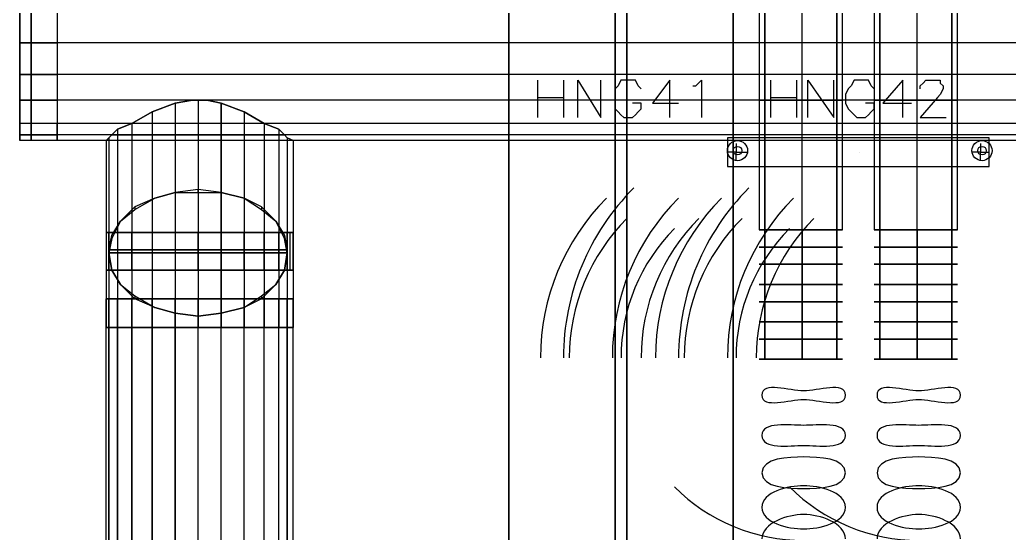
# Model space of a CAD drawing. Header units: metres. Extents: x 114 to 218, y 8 to 180.
# Drawn here: x 138.58 to 143.87, y 130.82 to 133.57 of the extents above; entities that cross this region are included whole.
import ezdxf

# ---------------------------------------------------------------- set-up
doc = ezdxf.new("R2010")
doc.units = ezdxf.units.M
doc.header["$MEASUREMENT"] = 0
for name, color, linetype in [('E-CNDT-PWR', 7, 'Continuous'), ('E-Hanger', 7, 'Continuous'), ('E-TFP-HANGER', 7, 'Continuous'), ('M-SA2S-Damp', 7, 'Continuous'), ('M-SA2S-Round', 7, 'Continuous'), ('S-3D-BEAM', 7, 'Continuous')]:
    doc.layers.add(name, color=color, linetype=linetype)

msp = doc.modelspace()

# ---------------------------------------------------------------- linework, layer by layer
at = {"layer": 'E-CNDT-PWR', "color": 113, "true_color": 0x6edda5}
for points in [[(142.5322, 137.1998), (142.5322, 132.4469)], [(142.9782, 132.4469), (142.9475, 132.4469), (142.8706, 132.4469), (142.7629, 132.4469), (142.6398, 132.4469), (142.5629, 132.4469), (142.5322, 132.4469), (142.5629, 132.4469), (142.6398, 132.4469), (142.7629, 132.4469), (142.8706, 132.4469), (142.9475, 132.4469), (142.9782, 132.4469), (142.9782, 137.1998)], [(142.5629, 132.4469), (142.5629, 137.1998), (142.5629, 132.4469)], [(142.7629, 132.4469), (142.7629, 137.1998)], [(142.7629, 132.4469), (142.7629, 137.1998)], [(142.9475, 132.4469), (142.9475, 137.1998), (142.9475, 132.4469)], [(143.1474, 137.1998), (143.1474, 132.4469)], [(143.5935, 132.4469), (143.5627, 132.4469), (143.4858, 132.4469), (143.3782, 132.4469), (143.2551, 132.4469), (143.1782, 132.4469), (143.1474, 132.4469), (143.1782, 132.4469), (143.2551, 132.4469), (143.3782, 132.4469), (143.4858, 132.4469), (143.5627, 132.4469), (143.5935, 132.4469), (143.5935, 137.1998)], [(143.1782, 132.4469), (143.1782, 137.1998), (143.1782, 132.4469)], [(143.3782, 132.4469), (143.3782, 137.1998)], [(143.3782, 132.4469), (143.3782, 137.1998)], [(143.5627, 132.4469), (143.5627, 137.1998), (143.5627, 132.4469)], [(142.9782, 133.1391), (142.9475, 133.1391), (142.8706, 133.1391), (142.7629, 133.1391), (142.6398, 133.1391), (142.5629, 133.1391), (142.5322, 133.1391), (142.5629, 133.1391), (142.6398, 133.1391), (142.7629, 133.1391), (142.8706, 133.1391), (142.9475, 133.1391), (142.9782, 133.1391)], [(143.5935, 133.1391), (143.5627, 133.1391), (143.4858, 133.1391), (143.3782, 133.1391), (143.2551, 133.1391), (143.1782, 133.1391), (143.1474, 133.1391), (143.1782, 133.1391), (143.2551, 133.1391), (143.3782, 133.1391), (143.4858, 133.1391), (143.5627, 133.1391), (143.5935, 133.1391)], [(142.9782, 132.4469), (142.9475, 132.4469), (142.8706, 132.4469), (142.7629, 132.4469), (142.6398, 132.4469), (142.5629, 132.4469), (142.5322, 132.4469), (142.5629, 132.4469), (142.6398, 132.4469), (142.7629, 132.4469), (142.8706, 132.4469), (142.9475, 132.4469), (142.9782, 132.4469)], [(142.7629, 132.4469), (142.8706, 132.4469), (142.9475, 132.4469), (142.9782, 132.4469), (142.9475, 132.4469), (142.8706, 132.4469), (142.7629, 132.4469), (142.6398, 132.4469), (142.5629, 132.4469), (142.5322, 132.4469), (142.5629, 132.4469), (142.6398, 132.4469), (142.7629, 132.4469)], [(142.7629, 132.4469), (142.6398, 132.4469), (142.5629, 132.4469), (142.5322, 132.4469), (142.5629, 132.4469), (142.6398, 132.4469), (142.7629, 132.4469), (142.8706, 132.4469), (142.9475, 132.4469), (142.9782, 132.4469), (142.9475, 132.4469), (142.8706, 132.4469), (142.7629, 132.4469), (142.7629, 131.7547), (142.7629, 132.4469)], [(142.5629, 131.7547), (142.5629, 132.4469), (142.5629, 131.7547)], [(142.7629, 132.4469), (142.7629, 132.4469)], [(142.7629, 132.4469), (142.7629, 132.4469)], [(142.7629, 131.7547), (142.7629, 132.4469)], [(142.7629, 131.7547), (142.7629, 132.4469)], [(142.7629, 132.4469), (142.7629, 132.4469)], [(142.9475, 131.7547), (142.9475, 132.4469), (142.9475, 131.7547)], [(143.5935, 132.4469), (143.5627, 132.4469), (143.4858, 132.4469), (143.3782, 132.4469), (143.2551, 132.4469), (143.1782, 132.4469), (143.1474, 132.4469), (143.1782, 132.4469), (143.2551, 132.4469), (143.3782, 132.4469), (143.4858, 132.4469), (143.5627, 132.4469), (143.5935, 132.4469)], [(143.3782, 132.4469), (143.4858, 132.4469), (143.5627, 132.4469), (143.5935, 132.4469), (143.5627, 132.4469), (143.4858, 132.4469), (143.3782, 132.4469), (143.2551, 132.4469), (143.1782, 132.4469), (143.1474, 132.4469), (143.1782, 132.4469), (143.2551, 132.4469), (143.3782, 132.4469)], [(143.3782, 132.4469), (143.2551, 132.4469), (143.1782, 132.4469), (143.1474, 132.4469), (143.1782, 132.4469), (143.2551, 132.4469), (143.3782, 132.4469), (143.4858, 132.4469), (143.5627, 132.4469), (143.5935, 132.4469), (143.5627, 132.4469), (143.4858, 132.4469), (143.3782, 132.4469), (143.3782, 131.7547), (143.3782, 132.4469)], [(143.1782, 131.7547), (143.1782, 132.4469), (143.1782, 131.7547)], [(143.3782, 132.4469), (143.3782, 132.4469)], [(143.3782, 132.4469), (143.3782, 132.4469)], [(143.3782, 131.7547), (143.3782, 132.4469)], [(143.3782, 131.7547), (143.3782, 132.4469)], [(143.3782, 132.4469), (143.3782, 132.4469)], [(143.5627, 131.7547), (143.5627, 132.4469), (143.5627, 131.7547)], [(142.7629, 132.3546), (142.8706, 132.3546), (142.9475, 132.3546), (142.9782, 132.3546), (142.9475, 132.3546), (142.8706, 132.3546), (142.7629, 132.3546), (142.6398, 132.3546), (142.5629, 132.3546), (142.5322, 132.3546), (142.5629, 132.3546), (142.6398, 132.3546), (142.7629, 132.3546)], [(143.3782, 132.3546), (143.4858, 132.3546), (143.5627, 132.3546), (143.5935, 132.3546), (143.5627, 132.3546), (143.4858, 132.3546), (143.3782, 132.3546), (143.2551, 132.3546), (143.1782, 132.3546), (143.1474, 132.3546), (143.1782, 132.3546), (143.2551, 132.3546), (143.3782, 132.3546)], [(142.7629, 132.2623), (142.8706, 132.2623), (142.9475, 132.2623), (142.9782, 132.2623), (142.9475, 132.2623), (142.8706, 132.2623), (142.7629, 132.2623), (142.6398, 132.2623), (142.5629, 132.2623), (142.5322, 132.2623), (142.5629, 132.2623), (142.6398, 132.2623), (142.7629, 132.2623)], [(143.3782, 132.2623), (143.4858, 132.2623), (143.5627, 132.2623), (143.5935, 132.2623), (143.5627, 132.2623), (143.4858, 132.2623), (143.3782, 132.2623), (143.2551, 132.2623), (143.1782, 132.2623), (143.1474, 132.2623), (143.1782, 132.2623), (143.2551, 132.2623), (143.3782, 132.2623)], [(142.7629, 132.1546), (142.8706, 132.1546), (142.9475, 132.1546), (142.9782, 132.1546), (142.9475, 132.1546), (142.8706, 132.1546), (142.7629, 132.1546), (142.6398, 132.1546), (142.5629, 132.1546), (142.5322, 132.1546), (142.5629, 132.1546), (142.6398, 132.1546), (142.7629, 132.1546)], [(143.3782, 132.1546), (143.4858, 132.1546), (143.5627, 132.1546), (143.5935, 132.1546), (143.5627, 132.1546), (143.4858, 132.1546), (143.3782, 132.1546), (143.2551, 132.1546), (143.1782, 132.1546), (143.1474, 132.1546), (143.1782, 132.1546), (143.2551, 132.1546), (143.3782, 132.1546)], [(142.7629, 132.0623), (142.8706, 132.0623), (142.9475, 132.0623), (142.9782, 132.0623), (142.9475, 132.0623), (142.8706, 132.0623), (142.7629, 132.0623), (142.6398, 132.0623), (142.5629, 132.0623), (142.5322, 132.0623), (142.5629, 132.0623), (142.6398, 132.0623), (142.7629, 132.0623)], [(143.3782, 132.0623), (143.4858, 132.0623), (143.5627, 132.0623), (143.5935, 132.0623), (143.5627, 132.0623), (143.4858, 132.0623), (143.3782, 132.0623), (143.2551, 132.0623), (143.1782, 132.0623), (143.1474, 132.0623), (143.1782, 132.0623), (143.2551, 132.0623), (143.3782, 132.0623)], [(142.7629, 131.9547), (142.8706, 131.9547), (142.9475, 131.9547), (142.9782, 131.9547), (142.9475, 131.9547), (142.8706, 131.9547), (142.7629, 131.9547), (142.6398, 131.9547), (142.5629, 131.9547), (142.5322, 131.9547), (142.5629, 131.9547), (142.6398, 131.9547), (142.7629, 131.9547)], [(143.3782, 131.9547), (143.4858, 131.9547), (143.5627, 131.9547), (143.5935, 131.9547), (143.5627, 131.9547), (143.4858, 131.9547), (143.3782, 131.9547), (143.2551, 131.9547), (143.1782, 131.9547), (143.1474, 131.9547), (143.1782, 131.9547), (143.2551, 131.9547), (143.3782, 131.9547)], [(142.7629, 131.8624), (142.8706, 131.8624), (142.9475, 131.8624), (142.9782, 131.8624), (142.9475, 131.8624), (142.8706, 131.8624), (142.7629, 131.8624), (142.6398, 131.8624), (142.5629, 131.8624), (142.5322, 131.8624), (142.5629, 131.8624), (142.6398, 131.8624), (142.7629, 131.8624)], [(143.3782, 131.8624), (143.4858, 131.8624), (143.5627, 131.8624), (143.5935, 131.8624), (143.5627, 131.8624), (143.4858, 131.8624), (143.3782, 131.8624), (143.2551, 131.8624), (143.1782, 131.8624), (143.1474, 131.8624), (143.1782, 131.8624), (143.2551, 131.8624), (143.3782, 131.8624)], [(142.7629, 131.7547), (142.8706, 131.7547), (142.9475, 131.7547), (142.9782, 131.7547), (142.9475, 131.7547), (142.8706, 131.7547), (142.7629, 131.7547), (142.6398, 131.7547), (142.5629, 131.7547), (142.5322, 131.7547), (142.5629, 131.7547), (142.6398, 131.7547), (142.7629, 131.7547)], [(142.5322, 131.7547), (142.5322, 131.7547)], [(142.7629, 131.7547), (142.8706, 131.7547), (142.9475, 131.7547), (142.9782, 131.7547), (142.9475, 131.7547), (142.8706, 131.7547), (142.7629, 131.7547), (142.6398, 131.7547), (142.5629, 131.7547), (142.5322, 131.7547), (142.5629, 131.7547), (142.6398, 131.7547), (142.7629, 131.7547)], [(142.5322, 131.7547), (142.5322, 131.7547)], [(143.3782, 131.7547), (143.4858, 131.7547), (143.5627, 131.7547), (143.5935, 131.7547), (143.5627, 131.7547), (143.4858, 131.7547), (143.3782, 131.7547), (143.2551, 131.7547), (143.1782, 131.7547), (143.1474, 131.7547), (143.1782, 131.7547), (143.2551, 131.7547), (143.3782, 131.7547)], [(143.1474, 131.7547), (143.1474, 131.7547)], [(143.3782, 131.7547), (143.4858, 131.7547), (143.5627, 131.7547), (143.5935, 131.7547), (143.5627, 131.7547), (143.4858, 131.7547), (143.3782, 131.7547), (143.2551, 131.7547), (143.1782, 131.7547), (143.1474, 131.7547), (143.1782, 131.7547), (143.2551, 131.7547), (143.3782, 131.7547)], [(143.1474, 131.7547), (143.1474, 131.7547)]]:
    msp.add_lwpolyline(points, dxfattribs=at)
for centre, radius, start, end in [((142.7705, 131.7624), 1.2843, 134.9982, 180), ((142.7705, 131.7624), 1.2843, 134.9982, 180), ((143.3858, 131.7624), 1.2844, 135, 180), ((143.3858, 131.7624), 1.2844, 135, 180), ((142.5706, 131.7624), 1.2074, 134.9981, 180), ((142.9551, 131.7624), 1.2074, 134.9981, 180), ((143.1858, 131.7624), 1.2074, 134.9961, 180), ((143.5704, 131.7624), 1.2074, 134.9981, 180), ((142.5706, 131.7624), 1.0536, 134.9978, 180), ((142.9551, 131.7624), 1.0536, 134.9978, 180), ((143.1858, 131.7624), 1.0536, 134.9956, 180), ((143.5704, 131.7624), 1.0536, 134.9978, 180), ((142.7707, 131.7624), 0.9768, 135.0024, 180), ((143.3859, 131.7624), 0.9768, 135.0024, 180), ((142.7706, 131.7624), 0.9767, 225, 270), ((143.3858, 131.7624), 0.9768, 225.0024, 270)]:
    msp.add_arc(centre, radius, start, end, dxfattribs=at)
for points, start_tangent, end_tangent in [([(142.7706, 131.5855), (142.5475, 131.5624)], (-1, 0), (0, -1)), ([(142.9936, 131.5624), (142.7706, 131.5855)], (0, 1), (-1, 0)), ([(143.3858, 131.5855), (143.1628, 131.5624)], (-1, 0), (0, -1)), ([(143.6089, 131.5624), (143.3858, 131.5855)], (0, 1), (-1, 0)), ([(142.5475, 131.5624), (142.7706, 131.5394)], (0, -1), (1, 0)), ([(142.7706, 131.5394), (142.9936, 131.5624)], (1, 0), (0, 1)), ([(143.1628, 131.5624), (143.3858, 131.5394)], (0, -1), (1, 0)), ([(143.3858, 131.5394), (143.6089, 131.5624)], (1, 0), (0, 1)), ([(142.7706, 131.4009), (142.5475, 131.3471)], (-1, 0), (0, -1)), ([(142.9936, 131.3471), (142.7706, 131.4009)], (0, 1), (-1, 0)), ([(143.3858, 131.4009), (143.1628, 131.3471)], (-1, 0), (0, -1)), ([(143.6089, 131.3471), (143.3858, 131.4009)], (0, 1), (-1, 0)), ([(142.5475, 131.3471), (142.7706, 131.2932)], (0, -1), (1, 0)), ([(142.7706, 131.2932), (142.9936, 131.3471)], (1, 0), (0, 1)), ([(143.1628, 131.3471), (143.3858, 131.2932)], (0, -1), (1, 0)), ([(143.3858, 131.2932), (143.6089, 131.3471)], (1, 0), (0, 1)), ([(142.7706, 131.2317), (142.5475, 131.1471)], (-1, 0), (0, -1)), ([(142.9936, 131.1471), (142.7706, 131.2317)], (0, 1), (-1, 0)), ([(143.3858, 131.2317), (143.1628, 131.1471)], (-1, 0), (0, -1)), ([(143.6089, 131.1471), (143.3858, 131.2317)], (0, 1), (-1, 0)), ([(142.5475, 131.1471), (142.7706, 131.0625)], (0, -1), (1, 0)), ([(142.7706, 131.0625), (142.9936, 131.1471)], (1, 0), (0, 1)), ([(143.1628, 131.1471), (143.3858, 131.0625)], (0, -1), (1, 0)), ([(143.3858, 131.0625), (143.6089, 131.1471)], (1, 0), (0, 1)), ([(142.7706, 131.0779), (142.5475, 130.9625)], (-1, 0), (0, -1)), ([(142.9936, 130.9625), (142.7706, 131.0779)], (0, 1), (-1, 0)), ([(143.3858, 131.0779), (143.1628, 130.9625)], (-1, 0), (0, -1)), ([(143.6089, 130.9625), (143.3858, 131.0779)], (0, 1), (-1, 0)), ([(142.5475, 130.9625), (142.7706, 130.8472)], (0, -1), (1, 0)), ([(142.7706, 130.8472), (142.9936, 130.9625)], (1, 0), (0, 1)), ([(143.1628, 130.9625), (143.3858, 130.8472)], (0, -1), (1, 0)), ([(143.3858, 130.8472), (143.6089, 130.9625)], (1, 0), (0, 1)), ([(142.7706, 130.9241), (142.5475, 130.7934)], (-1, 0), (0, -1)), ([(142.9936, 130.7934), (142.7706, 130.9241)], (0, 1), (-1, 0)), ([(143.3858, 130.9241), (143.1628, 130.7934)], (-1, 0), (0, -1)), ([(143.6089, 130.7934), (143.3858, 130.9241)], (0, 1), (-1, 0))]:
    msp.add_spline(points, degree=3, dxfattribs=dict(at, start_tangent=start_tangent, end_tangent=end_tangent))
at = {"layer": 'E-Hanger', "color": 3, "true_color": 0x00ff00}
for points in [[(142.363, 132.7853), (143.7627, 132.7853), (143.7627, 132.9391), (142.363, 132.9391), (142.363, 132.7853), (143.7627, 132.7853), (143.7627, 132.9391), (142.363, 132.9391), (142.363, 132.9391), (142.363, 132.7853), (142.363, 132.7853)], [(142.363, 132.9391), (142.363, 132.9391)], [(143.7627, 132.9391), (143.7627, 132.9391)], [(143.7627, 132.9391), (143.7627, 132.9391)], [(142.3937, 132.8622), (142.3937, 132.8622)], [(142.4091, 132.8929), (142.4091, 132.8929)], [(142.4399, 132.8622), (142.4399, 132.8622)], [(143.0705, 132.8622), (143.0705, 132.8622)], [(143.6858, 132.8622), (143.6858, 132.8622)], [(143.7166, 132.8929), (143.7166, 132.8929)], [(143.7473, 132.8622), (143.7473, 132.8622)], [(142.4091, 132.8314), (142.4091, 132.8314)], [(143.7166, 132.8314), (143.7166, 132.8314)], [(142.363, 132.7853), (142.363, 132.7853)], [(142.363, 132.7853), (142.363, 132.7853)], [(143.7627, 132.7853), (143.7627, 132.7853)], [(143.7627, 132.7853), (143.7627, 132.7853)]]:
    msp.add_lwpolyline(points, dxfattribs=at)
for centre in [(142.4168, 132.8699), (142.4168, 132.8699), (142.4168, 132.8699), (142.4168, 132.8699), (143.7242, 132.8699), (143.7242, 132.8699), (143.7242, 132.8699), (143.7242, 132.8699)]:
    msp.add_circle(centre, 0.0231, dxfattribs=at)
at = {"layer": 'E-TFP-HANGER', "color": 3, "true_color": 0x00ff00}
for points in [[(141.3478, 133.2467), (141.3478, 133.0468)], [(141.4862, 133.2467), (141.4862, 133.0468)], [(141.5631, 133.0468), (141.5631, 133.2467), (141.6862, 133.0468), (141.6862, 133.2467)], [(141.9015, 133.2006), (141.8861, 133.216), (141.8707, 133.2467), (141.8554, 133.2467), (141.8092, 133.2467), (141.7938, 133.2467), (141.7785, 133.216), (141.7631, 133.2006), (141.7631, 133.1698), (141.7631, 133.1237), (141.7631, 133.0929), (141.7785, 133.0775), (141.7938, 133.0621), (141.8092, 133.0468), (141.8554, 133.0468), (141.8707, 133.0621), (141.8861, 133.0775), (141.9015, 133.0929), (141.9015, 133.1237), (141.8554, 133.1237)], [(142.0553, 133.0468), (142.0553, 133.2467), (141.963, 133.1237), (142.1015, 133.1237)], [(142.1784, 133.216), (142.1938, 133.216), (142.2245, 133.2467), (142.2245, 133.0468)], [(142.5937, 133.2467), (142.5937, 133.0468)], [(142.7321, 133.2467), (142.7321, 133.0468)], [(142.7936, 133.0468), (142.7936, 133.2467), (142.9321, 133.0468), (142.9321, 133.2467)], [(143.1474, 133.2006), (143.132, 133.216), (143.1167, 133.2467), (143.1013, 133.2467), (143.0551, 133.2467), (143.0398, 133.2467), (143.0244, 133.216), (143.009, 133.2006), (142.9936, 133.1698), (142.9936, 133.1237), (143.009, 133.0929), (143.0244, 133.0775), (143.0398, 133.0621), (143.0551, 133.0468), (143.1013, 133.0468), (143.1167, 133.0621), (143.132, 133.0775), (143.1474, 133.0929), (143.1474, 133.1237), (143.1013, 133.1237)], [(143.3013, 133.0468), (143.3013, 133.2467), (143.1936, 133.1237), (143.3474, 133.1237)], [(143.3935, 133.2006), (143.3935, 133.216), (143.4089, 133.2313), (143.4243, 133.2467), (143.4397, 133.2467), (143.4704, 133.2467), (143.5012, 133.2467), (143.5012, 133.2313), (143.5166, 133.216), (143.5166, 133.2006), (143.5012, 133.1698), (143.4858, 133.1544), (143.3935, 133.0468), (143.532, 133.0468)], [(141.3478, 133.1544), (141.4862, 133.1544)], [(142.5937, 133.1544), (142.7321, 133.1544)], [(142.4091, 132.9083), (142.4091, 132.8622), (142.4706, 132.8622)], [(143.7166, 132.9083), (143.7166, 132.8622), (143.7627, 132.8622)], [(142.4091, 132.816), (142.4091, 132.8622), (142.363, 132.8622)], [(142.4091, 132.8622), (142.4091, 132.8622)], [(142.4091, 132.8622), (142.4091, 132.8622)], [(142.4706, 132.8622), (142.4706, 132.8622)], [(143.7166, 132.816), (143.7166, 132.8622), (143.6704, 132.8622)], [(143.7166, 132.8622), (143.7166, 132.8622)], [(143.7166, 132.8622), (143.7166, 132.8622)], [(143.7627, 132.8622), (143.7627, 132.8622)]]:
    msp.add_lwpolyline(points, dxfattribs=at)
for centre in [(142.4168, 132.8699), (143.7242, 132.8699)]:
    msp.add_circle(centre, 0.0538, dxfattribs=at)
at = {"layer": 'M-SA2S-Damp', "color": 1, "true_color": 0xff0000}
for points in [[(139.6558, 132.6469), (139.7788, 132.6161), (139.8711, 132.5546), (139.948, 132.493), (139.8711, 132.5699), (139.7788, 132.6161), (139.6558, 132.6469), (139.5327, 132.6622), (139.4097, 132.6469), (139.302, 132.6161), (139.1943, 132.5699), (139.1174, 132.493), (139.1943, 132.5546), (139.302, 132.6161), (139.4097, 132.6469), (139.5327, 132.6469), (139.6558, 132.6469)], [(139.4097, 132.6469), (139.4097, 132.6469)], [(139.4097, 132.6469), (139.4097, 132.6469)], [(139.5327, 132.6469), (139.5327, 132.6622)], [(139.5327, 132.6622), (139.5327, 132.6622)], [(139.5327, 132.6469), (139.5327, 132.6469)], [(139.6558, 132.6469), (139.6558, 132.6469)], [(139.6558, 132.6469), (139.6558, 132.6469)], [(139.302, 132.6161), (139.302, 132.6161)], [(139.302, 132.6161), (139.302, 132.6161)], [(139.7788, 132.6161), (139.7788, 132.6161)], [(139.7788, 132.6161), (139.7788, 132.6161)], [(139.1943, 132.5699), (139.1943, 132.5546)], [(139.1943, 132.5699), (139.1943, 132.5699)], [(139.1943, 132.5546), (139.1943, 132.5546)], [(139.8711, 132.5699), (139.8711, 132.5546)], [(139.8711, 132.5699), (139.8711, 132.5699)], [(139.8711, 132.5546), (139.8711, 132.5546)], [(139.0713, 132.4161), (139.1174, 132.493), (139.0713, 132.4007)], [(139.1174, 132.493), (139.1174, 132.493)], [(139.9942, 132.4007), (139.948, 132.493), (139.9942, 132.4161)], [(139.948, 132.493), (139.948, 132.493)], [(139.0559, 132.2315), (139.0559, 132.4315), (139.0405, 132.4315), (139.0405, 132.2315), (139.0559, 132.2315)], [(139.0405, 132.4315), (139.0559, 132.4315), (139.0559, 132.2315), (139.0405, 132.2315)], [(139.0405, 132.4315), (139.0405, 132.2315), (139.0559, 132.2315), (139.0559, 132.4315), (139.0405, 132.4315)], [(139.0405, 132.4315), (139.0559, 132.4315), (139.0559, 132.2315), (139.0405, 132.2315)], [(139.0405, 132.4315), (139.0405, 132.4315)], [(139.0405, 132.4315), (139.0405, 132.4315)], [(139.102, 132.4315), (139.0559, 132.4315)], [(139.0559, 132.4315), (139.102, 132.4315), (139.102, 132.2315), (139.0559, 132.2315)], [(139.1789, 132.4315), (139.102, 132.4315), (139.0559, 132.4315), (139.102, 132.4315), (139.102, 132.2315), (139.0559, 132.2315), (139.102, 132.2315), (139.1789, 132.2315)], [(139.0559, 132.4315), (139.0559, 132.4315)], [(139.0559, 132.4315), (139.0559, 132.4315)], [(139.0559, 132.4315), (139.0559, 132.4315)], [(139.0559, 132.4315), (139.0559, 132.4315)], [(139.1789, 132.4315), (139.102, 132.4315), (139.102, 132.2315), (139.1789, 132.2315)], [(139.102, 132.4315), (139.1789, 132.4315)], [(139.1789, 132.4315), (139.102, 132.4315), (139.102, 132.2315), (139.1789, 132.2315)], [(139.102, 132.4315), (139.102, 132.4315)], [(139.102, 132.4315), (139.102, 132.4315)], [(139.102, 132.4315), (139.102, 132.4315)], [(139.102, 132.4315), (139.102, 132.4315)], [(139.2866, 132.4315), (139.1789, 132.4315), (139.1789, 132.2315), (139.2866, 132.2315)], [(139.1789, 132.2315), (139.1789, 132.4315), (139.2866, 132.4315), (139.2866, 132.2315), (139.1789, 132.2315)], [(139.2866, 132.4315), (139.1789, 132.4315), (139.1789, 132.2315), (139.2866, 132.2315)], [(139.2866, 132.4315), (139.2866, 132.2315), (139.1789, 132.2315), (139.1789, 132.4315), (139.2866, 132.4315)], [(139.1789, 132.4315), (139.1789, 132.4315)], [(139.1789, 132.4315), (139.1789, 132.4315)], [(139.1789, 132.4315), (139.1789, 132.4315)], [(139.1789, 132.4315), (139.1789, 132.4315)], [(139.4097, 132.4315), (139.2866, 132.4315), (139.2866, 132.2315), (139.4097, 132.2315)], [(139.2866, 132.4315), (139.4097, 132.4315), (139.4097, 132.2315), (139.2866, 132.2315)], [(139.4097, 132.4315), (139.2866, 132.4315), (139.2866, 132.2315), (139.4097, 132.2315)], [(139.2866, 132.4315), (139.4097, 132.4315), (139.4097, 132.2315), (139.2866, 132.2315)], [(139.2866, 132.4315), (139.2866, 132.4315)], [(139.2866, 132.4315), (139.2866, 132.4315)], [(139.2866, 132.4315), (139.2866, 132.4315)], [(139.2866, 132.4315), (139.2866, 132.4315)], [(139.5327, 132.4315), (139.4097, 132.4315), (139.4097, 132.2315)], [(139.4097, 132.4315), (139.5327, 132.4315)], [(139.5327, 132.4315), (139.4097, 132.4315), (139.4097, 132.2315), (139.5327, 132.2315)], [(139.4097, 132.4315), (139.5327, 132.4315), (139.5327, 132.2315), (139.4097, 132.2315)], [(139.4097, 132.4315), (139.4097, 132.4315)], [(139.4097, 132.4315), (139.4097, 132.4315)], [(139.4097, 132.4315), (139.4097, 132.4315)], [(139.4097, 132.4315), (139.4097, 132.4315)], [(139.6558, 132.4315), (139.5327, 132.4315), (139.5327, 132.2315)], [(139.6558, 132.2315), (139.5327, 132.2315), (139.5327, 132.4315), (139.6558, 132.4315)], [(139.6558, 132.4315), (139.5327, 132.4315), (139.5327, 132.2315), (139.6558, 132.2315)], [(139.5327, 132.4315), (139.6558, 132.4315), (139.6558, 132.2315), (139.5327, 132.2315)], [(139.5327, 132.4315), (139.5327, 132.4315)], [(139.5327, 132.4315), (139.5327, 132.4315)], [(139.5327, 132.4315), (139.5327, 132.4315)], [(139.5327, 132.4315), (139.5327, 132.4315)], [(139.7788, 132.2315), (139.7788, 132.4315), (139.6558, 132.4315), (139.6558, 132.2315), (139.7788, 132.2315)], [(139.7788, 132.2315), (139.6558, 132.2315), (139.6558, 132.4315), (139.7788, 132.4315)], [(139.7788, 132.4315), (139.6558, 132.4315), (139.6558, 132.2315), (139.7788, 132.2315)], [(139.6558, 132.4315), (139.7788, 132.4315), (139.7788, 132.2315), (139.6558, 132.2315)], [(139.6558, 132.4315), (139.6558, 132.4315)], [(139.6558, 132.4315), (139.6558, 132.4315)], [(139.6558, 132.4315), (139.6558, 132.4315)], [(139.6558, 132.4315), (139.6558, 132.4315)], [(139.7788, 132.2315), (139.8865, 132.2315), (139.8865, 132.4315), (139.7788, 132.4315)], [(139.7788, 132.2315), (139.7788, 132.4315), (139.8865, 132.4315), (139.8865, 132.2315), (139.7788, 132.2315)], [(139.7788, 132.4315), (139.7788, 132.2315), (139.8865, 132.2315), (139.8865, 132.4315), (139.7788, 132.4315)], [(139.7788, 132.4315), (139.8865, 132.4315), (139.8865, 132.2315), (139.7788, 132.2315)], [(139.7788, 132.4315), (139.7788, 132.4315)], [(139.7788, 132.4315), (139.7788, 132.4315)], [(139.7788, 132.4315), (139.7788, 132.4315)], [(139.7788, 132.4315), (139.7788, 132.4315)], [(139.8865, 132.2315), (139.9634, 132.2315), (139.9634, 132.4315), (139.8865, 132.4315)], [(139.8865, 132.4315), (139.9634, 132.4315)], [(139.9634, 132.4315), (139.8865, 132.4315)], [(139.8865, 132.4315), (139.9634, 132.4315), (139.9634, 132.2315), (139.8865, 132.2315)], [(139.8865, 132.4315), (139.8865, 132.4315)], [(139.8865, 132.4315), (139.8865, 132.4315)], [(139.8865, 132.4315), (139.8865, 132.4315)], [(139.8865, 132.4315), (139.8865, 132.4315)], [(140.0096, 132.4315), (139.9634, 132.4315)], [(140.0096, 132.2315), (139.9634, 132.2315), (139.9634, 132.4315), (140.0096, 132.4315)], [(140.0096, 132.4315), (139.9634, 132.4315), (139.9634, 132.2315), (140.0096, 132.2315)], [(140.0096, 132.4315), (139.9634, 132.4315)], [(139.9634, 132.4315), (139.9634, 132.4315)], [(139.9634, 132.4315), (139.9634, 132.4315)], [(139.9634, 132.4315), (139.9634, 132.4315)], [(139.9634, 132.4315), (139.9634, 132.4315)], [(140.0249, 132.2315), (140.0249, 132.4315), (140.0096, 132.4315), (140.0096, 132.2315), (140.0249, 132.2315)], [(140.0249, 132.2315), (140.0096, 132.2315), (140.0096, 132.4315), (140.0249, 132.4315)], [(140.0096, 132.4315), (140.0096, 132.2315), (140.0403, 132.2315), (140.0403, 132.4315), (140.0096, 132.4315)], [(140.0403, 132.2315), (140.0096, 132.2315), (140.0096, 132.4315), (140.0403, 132.4315)], [(140.0096, 132.4315), (140.0096, 132.4315)], [(140.0096, 132.4315), (140.0096, 132.4315)], [(140.0096, 132.4315), (140.0096, 132.4315)], [(140.0096, 132.4315), (140.0096, 132.4315)], [(140.0249, 132.4315), (140.0249, 132.4315)], [(140.0403, 132.4315), (140.0403, 132.4315)], [(140.0096, 132.3238), (139.9942, 132.4007), (139.9942, 132.4161), (140.0096, 132.3392), (139.0559, 132.3392), (139.0713, 132.4161), (139.0713, 132.4007), (139.0559, 132.3238), (140.0096, 132.3238), (139.0559, 132.3238)], [(139.0713, 132.4161), (139.0713, 132.4161)], [(139.0713, 132.4007), (139.0713, 132.4007)], [(139.9942, 132.4161), (139.9942, 132.4161)], [(139.9942, 132.4007), (139.9942, 132.4007)], [(139.0559, 132.3392), (139.0559, 132.3392)], [(139.0559, 132.3392), (139.0559, 132.3392), (140.0096, 132.3392), (140.0096, 132.3392)], [(140.0096, 132.3238), (140.0096, 132.3238), (139.0559, 132.3238), (139.0559, 132.3392), (139.0559, 132.3238), (140.0096, 132.3238)], [(139.0559, 132.3392), (139.0559, 132.3392)], [(140.0096, 132.3392), (140.0096, 132.3392), (139.0559, 132.3392), (140.0096, 132.3392), (139.0559, 132.3392)], [(140.0096, 132.3392), (139.0559, 132.3392), (139.0559, 132.3238), (140.0096, 132.3238), (140.0096, 132.3392)], [(139.0559, 132.3392), (139.0559, 132.3392)], [(139.0559, 132.3392), (139.0559, 132.3392)], [(139.0559, 132.3392), (139.0559, 132.3392)], [(139.0559, 132.3392), (139.0559, 132.3392)], [(139.0559, 132.3392), (139.0559, 132.3392)], [(139.0713, 132.2315), (139.0559, 132.3238), (139.0713, 132.2315)], [(140.0096, 132.3238), (139.9942, 132.2315), (140.0096, 132.3238), (139.0559, 132.3238)], [(139.0559, 132.3238), (139.0559, 132.3238)], [(139.0559, 132.3238), (139.0559, 132.3238), (140.0096, 132.3238), (140.0096, 132.3238)], [(140.0096, 132.3238), (139.0559, 132.3238), (140.0096, 132.3238), (139.0559, 132.3238), (140.0096, 132.3238), (139.0559, 132.3238), (140.0096, 132.3238), (139.0559, 132.3238)], [(139.0559, 132.3238), (139.0559, 132.3238)], [(139.0559, 132.3238), (139.0559, 132.3238)], [(139.0559, 132.3238), (139.0559, 132.3238)], [(139.0559, 132.3238), (139.0559, 132.3238)], [(139.0559, 132.3238), (139.0559, 132.3238)], [(139.0559, 132.3238), (139.0559, 132.3238)], [(139.0559, 132.3238), (139.0559, 132.3238)], [(139.0559, 132.3238), (139.0559, 132.3238)], [(139.0559, 132.3238), (139.0559, 132.3238)], [(140.0096, 132.3392), (140.0096, 132.3238), (140.0096, 132.3392)], [(140.0096, 132.3392), (140.0096, 132.3392)], [(140.0096, 132.3392), (140.0096, 132.3392)], [(140.0096, 132.3392), (140.0096, 132.3392)], [(140.0096, 132.3392), (140.0096, 132.3392)], [(140.0096, 132.3238), (140.0096, 132.3238)], [(140.0096, 132.3238), (140.0096, 132.3238)], [(140.0096, 132.3238), (140.0096, 132.3238)], [(140.0096, 132.3238), (140.0096, 132.3238)], [(140.0096, 132.3238), (140.0096, 132.3238)], [(140.0096, 132.3238), (140.0096, 132.3238)], [(140.0096, 132.3238), (140.0096, 132.3238)], [(140.0096, 132.3238), (140.0096, 132.3238)], [(140.0096, 132.3238), (140.0096, 132.3238)], [(140.0096, 132.3238), (140.0096, 132.3238)], [(139.0405, 132.2315), (139.0405, 132.2315)], [(139.0405, 132.2315), (139.0405, 132.2315)], [(139.0559, 132.2315), (139.102, 132.2315)], [(139.0559, 132.2315), (139.0559, 132.2315)], [(139.0559, 132.2315), (139.0559, 132.2315)], [(139.0559, 132.2315), (139.0559, 132.2315)], [(139.0559, 132.2315), (139.0559, 132.2315)], [(139.4097, 132.0008), (139.302, 132.0316), (139.1943, 132.0777), (139.1174, 132.1546), (139.0713, 132.2315), (139.1174, 132.1546), (139.1943, 132.0931), (139.302, 132.0316), (139.4097, 132.0008), (139.5327, 131.9854), (139.6558, 132.0008), (139.7788, 132.0316), (139.8711, 132.0931), (139.948, 132.1546), (139.8711, 132.0777), (139.7788, 132.0316), (139.6558, 132.0008), (139.5327, 131.9854), (139.4097, 132.0008)], [(139.0713, 132.2315), (139.0713, 132.2315)], [(139.1789, 132.2315), (139.102, 132.2315)], [(139.102, 132.2315), (139.102, 132.2315)], [(139.102, 132.2315), (139.102, 132.2315)], [(139.102, 132.2315), (139.102, 132.2315)], [(139.102, 132.2315), (139.102, 132.2315)], [(139.1789, 132.2315), (139.1789, 132.2315)], [(139.1789, 132.2315), (139.1789, 132.2315)], [(139.1789, 132.2315), (139.1789, 132.2315)], [(139.1789, 132.2315), (139.1789, 132.2315)], [(139.2866, 132.2315), (139.2866, 132.2315)], [(139.2866, 132.2315), (139.2866, 132.2315)], [(139.2866, 132.2315), (139.2866, 132.2315)], [(139.2866, 132.2315), (139.2866, 132.2315)], [(139.6558, 132.2315), (139.5327, 132.2315), (139.4097, 132.2315)], [(139.5327, 132.2315), (139.4097, 132.2315)], [(139.4097, 132.2315), (139.4097, 132.2315)], [(139.4097, 132.2315), (139.4097, 132.2315)], [(139.4097, 132.2315), (139.4097, 132.2315)], [(139.4097, 132.2315), (139.4097, 132.2315)], [(139.5327, 132.2315), (139.5327, 132.2315)], [(139.5327, 132.2315), (139.5327, 132.2315)], [(139.5327, 132.2315), (139.5327, 132.2315)], [(139.5327, 132.2315), (139.5327, 132.2315)], [(139.6558, 132.2315), (139.6558, 132.2315)], [(139.6558, 132.2315), (139.6558, 132.2315)], [(139.6558, 132.2315), (139.6558, 132.2315)], [(139.6558, 132.2315), (139.6558, 132.2315)], [(139.7788, 132.2315), (139.7788, 132.2315)], [(139.7788, 132.2315), (139.7788, 132.2315)], [(139.7788, 132.2315), (139.7788, 132.2315)], [(139.7788, 132.2315), (139.7788, 132.2315)], [(139.9634, 132.2315), (139.8865, 132.2315)], [(139.8865, 132.2315), (139.9634, 132.2315)], [(139.8865, 132.2315), (139.8865, 132.2315)], [(139.8865, 132.2315), (139.8865, 132.2315)], [(139.8865, 132.2315), (139.8865, 132.2315)], [(139.8865, 132.2315), (139.8865, 132.2315)], [(139.948, 132.1546), (139.9942, 132.2315), (139.948, 132.1546)], [(139.9634, 132.2315), (140.0096, 132.2315)], [(139.9634, 132.2315), (140.0096, 132.2315)], [(139.9634, 132.2315), (139.9634, 132.2315)], [(139.9634, 132.2315), (139.9634, 132.2315)], [(139.9634, 132.2315), (139.9634, 132.2315)], [(139.9634, 132.2315), (139.9634, 132.2315)], [(139.9942, 132.2315), (139.9942, 132.2315)], [(139.9942, 132.2315), (139.9942, 132.2315)], [(140.0096, 132.2315), (140.0096, 132.2315)], [(140.0096, 132.2315), (140.0096, 132.2315)], [(140.0096, 132.2315), (140.0096, 132.2315)], [(140.0096, 132.2315), (140.0096, 132.2315)], [(140.0249, 132.2315), (140.0249, 132.2315)], [(140.0403, 132.2315), (140.0403, 132.2315)], [(139.1174, 132.1546), (139.1174, 132.1546)], [(139.948, 132.1546), (139.948, 132.1546)], [(139.1943, 132.0931), (139.1943, 132.0777)], [(139.1943, 132.0931), (139.1943, 132.0931)], [(139.1943, 132.0777), (139.1943, 132.0777)], [(139.8711, 132.0931), (139.8711, 132.0777)], [(139.8711, 132.0931), (139.8711, 132.0931)], [(139.8711, 132.0777), (139.8711, 132.0777)], [(139.302, 132.0316), (139.302, 132.0316)], [(139.302, 132.0316), (139.302, 132.0316)], [(139.7788, 132.0316), (139.7788, 132.0316)], [(139.7788, 132.0316), (139.7788, 132.0316)], [(139.4097, 132.0008), (139.4097, 132.0008)], [(139.4097, 132.0008), (139.4097, 132.0008)], [(139.5327, 131.9854), (139.5327, 131.9854)], [(139.5327, 131.9854), (139.5327, 131.9854)], [(139.6558, 132.0008), (139.6558, 132.0008)], [(139.6558, 132.0008), (139.6558, 132.0008)]]:
    msp.add_lwpolyline(points, dxfattribs=at)
at = {"layer": 'M-SA2S-Round', "color": 5, "true_color": 0x0000ff}
for points in [[(138.5791, 133.1391), (138.5791, 133.016), (138.5791, 132.9545), (138.5791, 132.9237), (138.5791, 132.9545), (138.5791, 133.016), (138.5791, 133.1391), (138.5791, 133.2775), (138.5791, 133.4467), (138.5791, 133.6313), (138.5791, 133.8005), (138.5791, 133.9697), (138.5791, 134.1235), (138.5791, 134.2312), (138.5791, 134.3081), (138.5791, 134.3235), (138.5791, 134.3081), (138.5791, 134.2312), (138.5791, 134.1235), (138.5791, 133.9697), (138.5791, 133.8005), (138.5791, 133.6313), (138.779, 133.6313), (138.779, 133.4467)], [(138.6406, 134.2312), (138.6406, 134.3081), (138.6406, 134.3235), (138.6406, 134.3081), (138.6406, 134.2312), (138.6406, 134.1235), (138.6406, 133.9697), (138.6406, 133.8005), (138.6406, 133.6313), (138.6406, 133.4467), (138.6406, 133.2775), (138.6406, 133.1391), (138.6406, 133.016), (138.6406, 132.9545), (138.6406, 132.9237), (138.6406, 132.9545), (138.6406, 133.016), (138.6406, 133.1391), (138.6406, 133.2775), (138.6406, 133.4467), (138.6406, 133.6313)], [(138.779, 133.6313), (138.779, 133.8005), (138.779, 133.9697), (138.779, 134.1235), (138.779, 134.2312), (138.779, 134.3081), (138.779, 134.3235), (138.779, 134.3081), (138.779, 134.2312), (138.779, 134.1235), (138.779, 133.9697), (138.779, 133.8005), (138.779, 133.6313), (138.779, 133.4467), (138.779, 133.2775), (138.779, 133.1391), (138.779, 133.016), (138.779, 132.9545), (138.779, 132.9237), (138.779, 132.9545), (138.779, 133.016)], [(138.5791, 133.6313), (138.5791, 133.4467), (138.779, 133.4467), (138.779, 133.2775)], [(138.5791, 133.4467), (138.5791, 133.2775), (138.779, 133.2775), (138.779, 133.1391)], [(138.779, 133.4467), (138.5791, 133.4467)], [(138.5791, 133.4467), (138.5791, 133.4467)], [(138.5791, 133.4467), (138.5791, 133.4467)], [(144.6087, 133.4467), (138.6406, 133.4467)], [(144.6087, 133.4467), (138.6406, 133.4467)], [(138.6406, 133.4467), (138.6406, 133.4467)], [(138.6406, 133.4467), (138.6406, 133.4467)], [(138.779, 133.4467), (138.779, 133.4467)], [(138.779, 133.4467), (138.779, 133.4467)], [(138.5791, 133.2775), (138.5791, 133.1391), (138.779, 133.1391), (138.779, 133.016), (138.5791, 133.016)], [(138.779, 133.2775), (138.5791, 133.2775)], [(138.5791, 133.2775), (138.5791, 133.2775)], [(138.5791, 133.2775), (138.5791, 133.2775)], [(144.6087, 133.2775), (138.6406, 133.2775)], [(144.6087, 133.2775), (138.6406, 133.2775)], [(138.6406, 133.2775), (138.6406, 133.2775)], [(138.6406, 133.2775), (138.6406, 133.2775)], [(138.779, 133.2775), (138.779, 133.2775)], [(138.779, 133.2775), (138.779, 133.2775)], [(138.779, 133.1391), (138.5791, 133.1391)], [(138.5791, 133.1391), (138.5791, 133.1391)], [(138.5791, 133.1391), (138.5791, 133.1391)], [(144.6087, 133.1391), (138.6406, 133.1391)], [(144.6087, 133.1391), (138.6406, 133.1391)], [(138.6406, 133.1391), (138.6406, 133.1391)], [(138.6406, 133.1391), (138.6406, 133.1391)], [(138.779, 133.1391), (138.779, 133.1391)], [(138.779, 133.1391), (138.779, 133.1391)], [(139.5789, 133.1391), (139.6558, 133.1237), (139.7788, 133.0775), (139.8865, 133.016), (139.1789, 133.016), (139.2866, 133.0775), (139.4097, 133.1237), (139.502, 133.1391)], [(139.5789, 133.1391), (139.502, 133.1391), (139.4097, 133.1237), (139.2866, 133.0775), (139.1789, 133.016)], [(139.4097, 133.1237), (139.4097, 131.9239)], [(139.4097, 133.1237), (139.4097, 131.9239)], [(139.4097, 133.1237), (139.4097, 133.1237)], [(139.4097, 133.1237), (139.4097, 133.1237)], [(139.5789, 133.1391), (139.502, 133.1391), (139.5327, 133.1391), (139.5789, 133.1391)], [(139.8865, 133.016), (139.7788, 133.0775), (139.6558, 133.1237), (139.5789, 133.1391), (139.5327, 133.1391), (139.502, 133.1391)], [(139.502, 133.1391), (139.502, 133.1391)], [(139.502, 133.1391), (139.502, 133.1391)], [(139.5327, 133.1391), (139.5327, 131.9239)], [(139.5327, 133.1391), (139.5327, 131.9239)], [(139.5327, 133.1391), (139.5327, 133.1391)], [(139.5327, 133.1391), (139.5327, 133.1391)], [(139.5789, 133.1391), (139.5789, 133.1391)], [(139.5789, 133.1391), (139.5789, 133.1391)], [(139.6558, 131.9239), (139.6558, 133.1237)], [(139.6558, 133.1237), (139.6558, 131.9239)], [(139.6558, 133.1237), (139.6558, 133.1237)], [(139.6558, 133.1237), (139.6558, 133.1237)], [(139.2866, 133.0775), (139.2866, 131.9239)], [(139.2866, 133.0775), (139.2866, 131.9239)], [(139.2866, 133.0775), (139.2866, 133.0775)], [(139.2866, 133.0775), (139.2866, 133.0775)], [(139.7788, 133.0775), (139.7788, 131.9239)], [(139.7788, 133.0775), (139.7788, 131.9239)], [(139.7788, 133.0775), (139.7788, 133.0775)], [(139.7788, 133.0775), (139.7788, 133.0775)], [(138.779, 133.016), (138.5791, 133.016)], [(138.5791, 133.016), (138.5791, 133.016)], [(138.5791, 133.016), (138.5791, 133.016)], [(144.6087, 133.016), (138.6406, 133.016)], [(144.6087, 133.016), (138.6406, 133.016)], [(138.6406, 133.016), (138.6406, 133.016)], [(138.6406, 133.016), (138.6406, 133.016)], [(138.779, 133.016), (138.779, 133.016)], [(138.779, 133.016), (138.779, 133.016)], [(139.8865, 133.016), (139.9634, 132.9852), (139.9942, 132.9545), (139.0713, 132.9545), (139.102, 132.9852), (139.1789, 133.016)], [(139.9942, 132.9545), (139.9634, 132.9852), (139.8865, 133.016), (139.1789, 133.016), (139.102, 132.9852), (139.0713, 132.9545)], [(139.1789, 133.016), (139.1789, 131.9239)], [(139.1789, 133.016), (139.1789, 131.9239)], [(139.1789, 133.016), (139.1789, 133.016)], [(139.1789, 133.016), (139.1789, 133.016)], [(139.1789, 133.016), (139.1789, 133.016)], [(139.1789, 133.016), (139.1789, 133.016)], [(139.8865, 133.016), (139.8865, 131.9239)], [(139.8865, 133.016), (139.8865, 131.9239)], [(139.8865, 133.016), (139.8865, 133.016)], [(139.8865, 133.016), (139.8865, 133.016)], [(139.8865, 133.016), (139.8865, 133.016)], [(138.5791, 132.9545), (138.779, 132.9545)], [(138.779, 132.9545), (138.5791, 132.9545)], [(138.5791, 132.9545), (138.5791, 132.9545)], [(138.5791, 132.9545), (138.5791, 132.9545)], [(144.6087, 132.9545), (138.6406, 132.9545)], [(144.6087, 132.9545), (138.6406, 132.9545)], [(138.6406, 132.9545), (138.6406, 132.9545)], [(138.6406, 132.9545), (138.6406, 132.9545)], [(138.779, 132.9545), (138.779, 132.9545)], [(138.779, 132.9545), (138.779, 132.9545)], [(139.0405, 132.9237), (139.0559, 132.9391), (139.0713, 132.9545), (139.9942, 132.9545), (140.0096, 132.9391), (140.0403, 132.9237), (139.0405, 132.9237), (139.0559, 132.9391), (139.0713, 132.9545)], [(139.0713, 132.9545), (139.0713, 132.9545)], [(139.0713, 132.9545), (139.0713, 132.9545)], [(139.102, 132.9852), (139.102, 131.9239)], [(139.102, 132.9852), (139.102, 131.9239)], [(139.102, 132.9852), (139.102, 132.9852)], [(139.102, 132.9852), (139.102, 132.9852)], [(139.9634, 132.9852), (139.9634, 131.9239)], [(139.9634, 132.9852), (139.9634, 131.9239)], [(139.9634, 132.9852), (139.9634, 132.9852)], [(139.9634, 132.9852), (139.9634, 132.9852)], [(140.0403, 132.9237), (140.0096, 132.9391), (139.9942, 132.9545)], [(139.9942, 132.9545), (139.9942, 132.9545)], [(139.9942, 132.9545), (139.9942, 132.9545)], [(138.779, 132.9237), (138.5791, 132.9237)], [(138.5791, 132.9237), (138.5791, 132.9237)], [(144.6087, 132.9237), (138.6406, 132.9237)], [(138.6406, 132.9237), (138.6406, 132.9237)], [(138.779, 132.9237), (138.779, 132.9237)], [(139.0405, 132.9237), (139.0405, 131.9239)], [(139.0405, 132.9237), (139.0405, 132.9237)], [(139.0559, 132.9391), (139.0559, 131.9239)], [(139.0559, 132.9391), (139.0559, 131.9239)], [(139.0559, 132.9391), (139.0559, 132.9391)], [(139.0559, 132.9391), (139.0559, 132.9391)], [(140.0096, 132.9391), (140.0096, 131.9239)], [(140.0096, 132.9391), (140.0096, 131.9239)], [(140.0096, 132.9391), (140.0096, 132.9391)], [(140.0096, 132.9391), (140.0096, 132.9391)], [(140.0403, 132.9237), (140.0403, 131.9239)], [(140.0403, 132.9237), (140.0403, 132.9237)], [(139.0559, 132.0777), (139.0405, 132.0777), (139.0559, 132.0777), (139.0559, 126.0788), (139.0405, 126.0788)], [(139.0559, 126.0788), (139.0405, 126.0788), (139.0405, 132.0777)], [(139.0405, 132.0777), (139.0405, 132.0777)], [(139.102, 132.0777), (139.0559, 132.0777)], [(139.102, 126.0788), (139.0559, 126.0788), (139.0559, 132.0777), (139.102, 132.0777), (139.1789, 132.0777)], [(139.0559, 132.0777), (139.0559, 132.0777)], [(139.0559, 132.0777), (139.0559, 132.0777)], [(139.1789, 132.0777), (139.102, 132.0777), (139.102, 126.0788), (139.1789, 126.0788)], [(139.1789, 126.0788), (139.102, 126.0788), (139.102, 132.0777)], [(139.102, 132.0777), (139.102, 132.0777)], [(139.102, 132.0777), (139.102, 132.0777)], [(139.2866, 132.0777), (139.1789, 132.0777), (139.1789, 126.0788), (139.2866, 126.0788)], [(139.2866, 126.0788), (139.1789, 126.0788), (139.1789, 132.0777), (139.2866, 132.0777), (139.4097, 132.0777)], [(139.1789, 132.0777), (139.1789, 132.0777)], [(139.1789, 132.0777), (139.1789, 132.0777)], [(139.4097, 132.0777), (139.2866, 132.0777), (139.2866, 126.0788), (139.4097, 126.0788)], [(139.4097, 126.0788), (139.2866, 126.0788), (139.2866, 132.0777)], [(139.2866, 132.0777), (139.2866, 132.0777)], [(139.2866, 132.0777), (139.2866, 132.0777)], [(139.5327, 132.0777), (139.4097, 132.0777), (139.4097, 126.0788), (139.5327, 126.0788), (139.5327, 132.0777)], [(139.5327, 126.0788), (139.4097, 126.0788), (139.4097, 132.0777), (139.5327, 132.0777), (139.6558, 132.0777)], [(139.4097, 132.0777), (139.4097, 132.0777)], [(139.4097, 132.0777), (139.4097, 132.0777)], [(139.6558, 126.0788), (139.5327, 126.0788), (139.5327, 132.0777)], [(139.5327, 126.0788), (139.6558, 126.0788), (139.6558, 132.0777), (139.5327, 132.0777)], [(139.5327, 132.0777), (139.5327, 132.0777)], [(139.5327, 132.0777), (139.5327, 132.0777)], [(139.7788, 126.0788), (139.6558, 126.0788), (139.6558, 132.0777), (139.7788, 132.0777), (139.8865, 132.0777)], [(139.7788, 126.0788), (139.8865, 126.0788), (139.8865, 132.0777), (139.7788, 132.0777), (139.6558, 132.0777)], [(139.6558, 126.0788), (139.7788, 126.0788), (139.7788, 132.0777)], [(139.6558, 132.0777), (139.6558, 132.0777)], [(139.6558, 132.0777), (139.6558, 132.0777)], [(139.8865, 126.0788), (139.7788, 126.0788), (139.7788, 132.0777)], [(139.7788, 132.0777), (139.7788, 132.0777)], [(139.7788, 132.0777), (139.7788, 132.0777)], [(139.9634, 126.0788), (139.8865, 126.0788), (139.8865, 132.0777), (139.9634, 132.0777), (140.0096, 132.0777)], [(139.9634, 126.0788), (140.0096, 126.0788), (140.0096, 132.0777), (139.9634, 132.0777), (139.8865, 132.0777)], [(139.8865, 126.0788), (139.9634, 126.0788), (139.9634, 132.0777)], [(139.8865, 132.0777), (139.8865, 132.0777)], [(139.8865, 132.0777), (139.8865, 132.0777)], [(140.0096, 126.0788), (139.9634, 126.0788), (139.9634, 132.0777)], [(139.9634, 132.0777), (139.9634, 132.0777)], [(139.9634, 132.0777), (139.9634, 132.0777)], [(140.0096, 132.0777), (140.0403, 132.0777), (140.0096, 132.0777), (140.0096, 126.0788), (140.0403, 126.0788)], [(140.0096, 126.0788), (140.0403, 126.0788), (140.0403, 132.0777)], [(140.0096, 132.0777), (140.0096, 132.0777)], [(140.0096, 132.0777), (140.0096, 132.0777)], [(140.0403, 132.0777), (140.0403, 132.0777)], [(139.0559, 131.9239), (139.0405, 131.9239), (139.0559, 131.9239), (139.102, 131.9239), (139.1789, 131.9239), (139.2866, 131.9239), (139.4097, 131.9239), (139.5327, 131.9239), (139.6558, 131.9239), (139.7788, 131.9239), (139.8865, 131.9239), (139.9634, 131.9239), (140.0096, 131.9239), (140.0403, 131.9239), (140.0096, 131.9239), (139.9634, 131.9239), (139.8865, 131.9239), (139.7788, 131.9239), (139.6558, 131.9239), (139.5327, 131.9239), (139.4097, 131.9239), (139.2866, 131.9239), (139.1789, 131.9239), (139.102, 131.9239), (139.0559, 131.9239)], [(139.0405, 131.9239), (139.0405, 131.9239)], [(139.0559, 131.9239), (139.0559, 131.9239)], [(139.0559, 131.9239), (139.0559, 131.9239)], [(139.102, 131.9239), (139.102, 131.9239)], [(139.102, 131.9239), (139.102, 131.9239)], [(139.1789, 131.9239), (139.1789, 131.9239)], [(139.1789, 131.9239), (139.1789, 131.9239)], [(139.2866, 131.9239), (139.2866, 131.9239)], [(139.2866, 131.9239), (139.2866, 131.9239)], [(139.4097, 131.9239), (139.4097, 131.9239)], [(139.4097, 131.9239), (139.4097, 131.9239)], [(139.5327, 131.9239), (139.5327, 131.9239)], [(139.5327, 131.9239), (139.5327, 131.9239)], [(139.6558, 131.9239), (139.6558, 131.9239)], [(139.6558, 131.9239), (139.6558, 131.9239)], [(139.7788, 131.9239), (139.7788, 131.9239)], [(139.7788, 131.9239), (139.7788, 131.9239)], [(139.8865, 131.9239), (139.8865, 131.9239)], [(139.8865, 131.9239), (139.8865, 131.9239)], [(139.9634, 131.9239), (139.9634, 131.9239)], [(139.9634, 131.9239), (139.9634, 131.9239)], [(140.0096, 131.9239), (140.0096, 131.9239)], [(140.0096, 131.9239), (140.0096, 131.9239)], [(140.0403, 131.9239), (140.0403, 131.9239)]]:
    msp.add_lwpolyline(points, dxfattribs=at)
at = {"layer": 'S-3D-BEAM', "color": 4, "true_color": 0x00ffff}
for points in [[(141.194, 162.0105), (142.3937, 162.0105), (142.3937, 162.0105), (142.3937, 107.8361), (141.194, 107.8361), (141.194, 162.0105)], [(141.194, 107.8361), (141.194, 162.0105), (141.194, 107.8361)], [(141.7631, 162.0105), (141.194, 162.0105), (141.194, 162.0105), (141.194, 107.8361), (141.7631, 107.8361), (141.7631, 162.0105)], [(141.194, 162.0105), (141.7631, 162.0105), (141.7631, 162.0105), (141.7631, 107.8361), (141.194, 107.8361), (141.194, 162.0105)], [(141.194, 107.8361), (141.194, 162.0105), (141.194, 107.8361)], [(142.3937, 162.0105), (141.194, 162.0105), (141.194, 162.0105), (141.194, 107.8361), (142.3937, 107.8361), (142.3937, 162.0105)], [(141.8246, 162.0105), (142.3937, 162.0105), (141.8246, 162.0105), (141.8246, 162.0105), (141.8246, 107.8361), (142.3937, 107.8361), (142.3937, 162.0105), (142.3937, 162.0105), (141.194, 162.0105), (141.7631, 162.0105)], [(141.7631, 107.8361), (141.7631, 162.0105), (141.7631, 107.8361)], [(141.8246, 162.0105), (142.3937, 162.0105), (142.3937, 162.0105), (142.3937, 107.8361), (141.8246, 107.8361), (141.8246, 162.0105)], [(141.8246, 107.8361), (141.8246, 162.0105), (141.8246, 107.8361)], [(142.3937, 107.8361), (142.3937, 162.0105), (142.3937, 107.8361)], [(142.3937, 107.8361), (142.3937, 162.0105), (142.3937, 107.8361)]]:
    msp.add_lwpolyline(points, dxfattribs=at)

doc.saveas('drawing.dxf')
